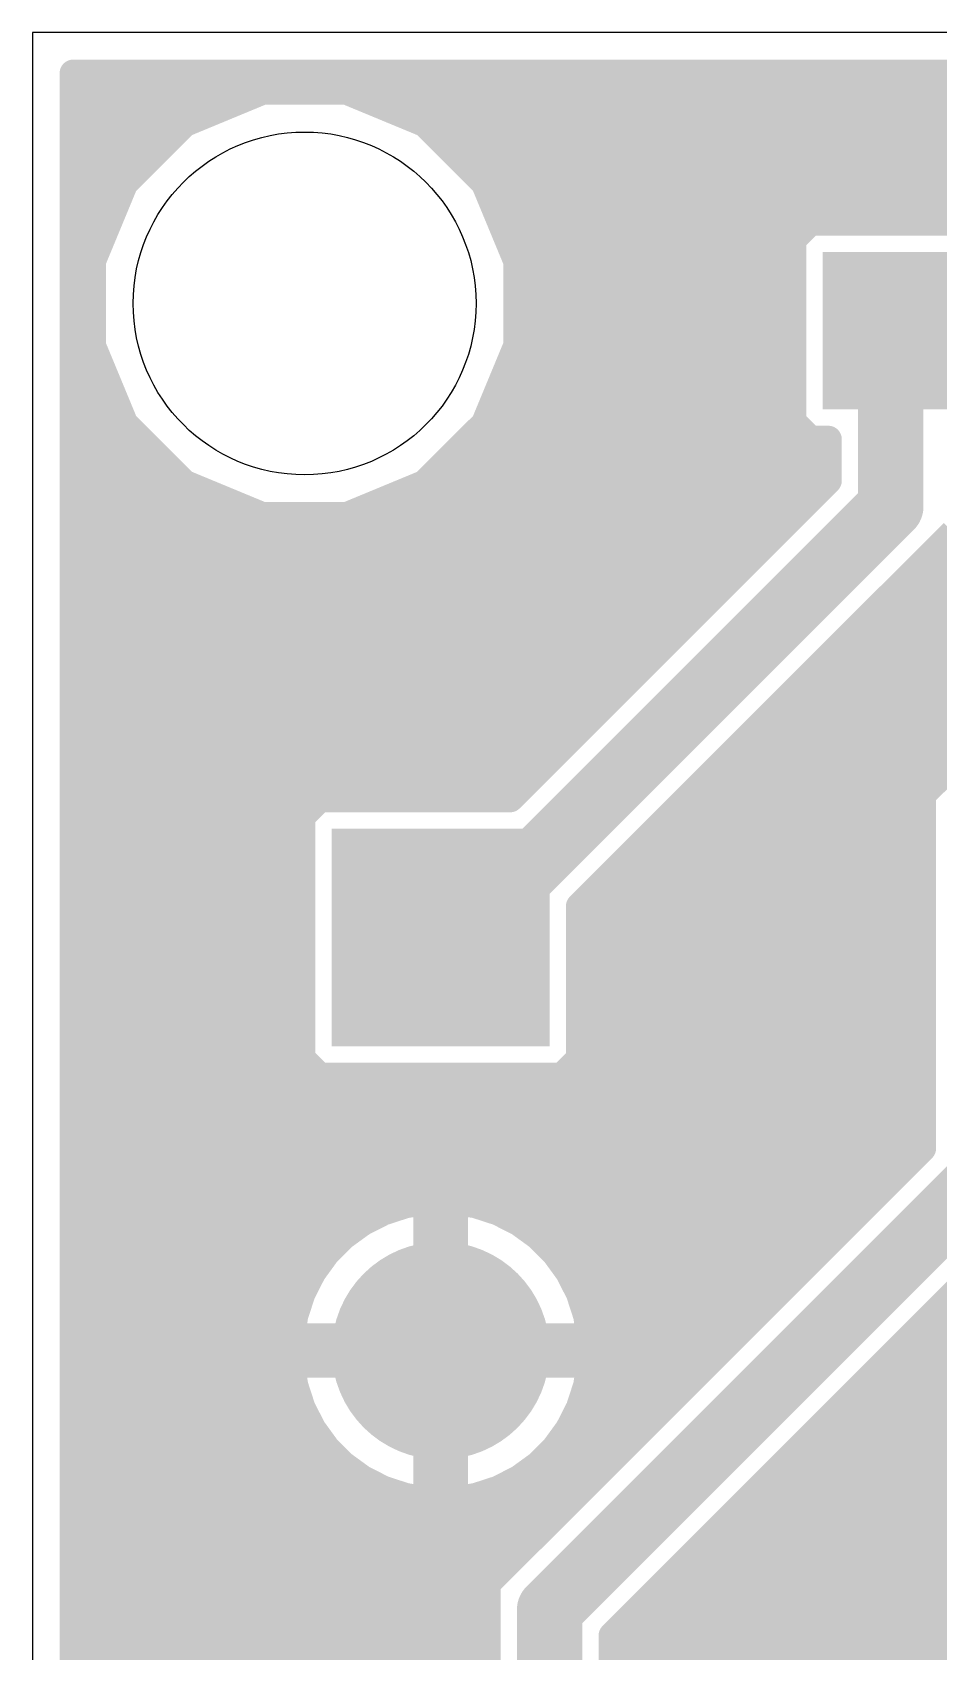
# Model space of a CAD drawing. Extents: x 0 to 38, y 0 to 44.4.
# Drawn here: x 0 to 8.46, y 29.33 to 44.44 of the extents above; entities that cross this region are included whole.
import ezdxf

# ---------------------------------------------------------------- set-up
doc = ezdxf.new("R2010")
doc.units = 0
for name, color, linetype in [('1', 22, 'CONTINUOUS'), ('17', 82, 'CONTINUOUS'), ('20', 7, 'CONTINUOUS')]:
    doc.layers.add(name, color=color, linetype=linetype)

# ---------------------------------------------------------------- blocks, each defined once
blk = doc.blocks.new('RECT')
blk.add_solid([(-0.5, -0.5), (0.5, -0.5), (-0.5, 0.5), (0.5, 0.5)])
blk = doc.blocks.new('SQUAREP')
blk.add_solid([(-0.5, -0.5), (0.5, -0.5), (-0.5, 0.5), (0.5, 0.5)])
blk = doc.blocks.new('ROUNDP')
at = {"const_width": 0.5}
blk.add_lwpolyline([(0, -0.25, 1), (0, 0.25, 1), (0, -0.25)], format="xyb", dxfattribs=at)

msp = doc.modelspace()

# ---------------------------------------------------------------- linework, layer by layer
at = {"layer": '1'}
for points, const_width in [([(0.381, 0.381), (0.381, 44.059)], 0.254), ([(0.381, 44.059), (37.643, 44.059)], 0.254), ([(0.381, 43.942), (29.2417, 43.942)], 0.254), ([(2.146, 43.891), (1.4179, 43.5894)], 0.254), ([(2.934, 43.891), (2.146, 43.891)], 0.254), ([(3.6621, 43.5894), (2.934, 43.891)], 0.254), ([(0.381, 43.688), (1.6559, 43.688)], 0.254), ([(1.4179, 43.5894), (0.8606, 43.0321)], 0.254), ([(3.4241, 43.688), (28.9557, 43.688)], 0.254), ([(4.2194, 43.0321), (3.6621, 43.5894)], 0.254), ([(0.381, 43.434), (1.2624, 43.434)], 0.254), ([(3.8176, 43.434), (14.9419, 43.434)], 0.254), ([(0.381, 43.18), (1.0084, 43.18)], 0.254), ([(4.0716, 43.18), (14.9386, 43.18)], 0.254), ([(0.8606, 43.0321), (0.559, 42.304)], 0.254), ([(4.521, 42.304), (4.2194, 43.0321)], 0.254), ([(0.381, 42.926), (0.8166, 42.926)], 0.254), ([(4.2634, 42.926), (14.9386, 42.926)], 0.254), ([(0.381, 42.672), (0.7114, 42.672)], 0.254), ([(4.3686, 42.672), (14.9386, 42.672)], 0.254), ([(7.2593, 42.6704), (7.0956, 42.5067)], 0.254), ([(8.7607, 42.6704), (7.2593, 42.6704)], 0.254), ([(7.0956, 42.5067), (7.0956, 40.8053)], 0.254), ([(0.381, 42.418), (0.6062, 42.418)], 0.254), ([(4.4738, 42.418), (7.0956, 42.418)], 0.254), ([(0.559, 42.304), (0.559, 41.516)], 0.254), ([(4.521, 41.516), (4.521, 42.304)], 0.254), ([(0.381, 42.164), (0.559, 42.164)], 0.254), ([(4.521, 42.164), (7.0956, 42.164)], 0.254), ([(0.381, 41.91), (0.559, 41.91)], 0.254), ([(4.521, 41.91), (7.0956, 41.91)], 0.254), ([(8.01, 41.656), (8.01, 40.014)], 0.6096), ([(0.381, 41.656), (0.559, 41.656)], 0.254), ([(4.521, 41.656), (7.0956, 41.656)], 0.254), ([(0.559, 41.516), (0.8606, 40.7879)], 0.254), ([(4.2194, 40.7879), (4.521, 41.516)], 0.254), ([(0.381, 41.402), (0.6062, 41.402)], 0.254), ([(4.4738, 41.402), (7.0956, 41.402)], 0.254), ([(0.381, 41.148), (0.7114, 41.148)], 0.254), ([(4.3686, 41.148), (7.0956, 41.148)], 0.254), ([(0.381, 40.894), (0.8166, 40.894)], 0.254), ([(4.2634, 40.894), (7.0956, 40.894)], 0.254), ([(0.8606, 40.7879), (1.4179, 40.2306)], 0.254), ([(3.6621, 40.2306), (4.2194, 40.7879)], 0.254), ([(7.0956, 40.8053), (7.2593, 40.6416)], 0.254), ([(0.381, 40.64), (1.0084, 40.64)], 0.254), ([(4.0716, 40.64), (7.4258, 40.64)], 0.254), ([(7.2593, 40.6416), (7.4258, 40.6416)], 0.254), ([(7.4258, 40.6416), (7.4258, 40.256)], 0.254), ([(0.381, 40.386), (1.2624, 40.386)], 0.254), ([(3.8176, 40.386), (7.4258, 40.386)], 0.254), ([(1.4179, 40.2306), (2.146, 39.929)], 0.254), ([(2.934, 39.929), (3.6621, 40.2306)], 0.254), ([(7.4258, 40.256), (4.457, 37.2872)], 0.254), ([(0.381, 40.132), (1.6559, 40.132)], 0.254), ([(3.4241, 40.132), (7.3018, 40.132)], 0.254), ([(8.01, 40.014), (3.81, 35.814)], 0.6096), ([(2.146, 39.929), (2.934, 39.929)], 0.254), ([(0.381, 39.878), (7.0478, 39.878)], 0.254), ([(0.381, 39.624), (6.7938, 39.624)], 0.254), ([(5.1054, 36.2832), (8.5942, 39.772)], 0.254), ([(8.4462, 39.624), (9.7532, 39.624)], 0.254), ([(0.381, 39.37), (6.5398, 39.37)], 0.254), ([(8.1922, 39.37), (9.649, 39.37)], 0.254), ([(0.381, 39.116), (6.2858, 39.116)], 0.254), ([(7.9382, 39.116), (9.649, 39.116)], 0.254), ([(0.381, 38.862), (6.0318, 38.862)], 0.254), ([(7.6842, 38.862), (10.457, 38.862)], 0.254), ([(0.381, 38.608), (5.7778, 38.608)], 0.254), ([(7.4302, 38.608), (9.649, 38.608)], 0.254), ([(0.381, 38.354), (5.5238, 38.354)], 0.254), ([(7.1762, 38.354), (9.649, 38.354)], 0.254), ([(0.381, 38.1), (5.2698, 38.1)], 0.254), ([(6.9222, 38.1), (9.0798, 38.1)], 0.254), ([(0.381, 37.846), (5.0158, 37.846)], 0.254), ([(6.6682, 37.846), (8.8258, 37.846)], 0.254), ([(8.8138, 37.834), (8.3058, 37.326)], 0.254), ([(0.381, 37.592), (4.7618, 37.592)], 0.254), ([(6.4142, 37.592), (8.5718, 37.592)], 0.254), ([(0.381, 37.338), (4.5078, 37.338)], 0.254), ([(2.6783, 37.2872), (2.5146, 37.1235)], 0.254), ([(4.457, 37.2872), (2.6783, 37.2872)], 0.254), ([(6.1602, 37.338), (8.3178, 37.338)], 0.254), ([(8.3058, 37.326), (8.3058, 34.024)], 0.254), ([(0.381, 37.084), (2.5146, 37.084)], 0.254), ([(2.5146, 37.1235), (2.5146, 34.8601)], 0.254), ([(5.9062, 37.084), (8.3058, 37.084)], 0.254), ([(0.381, 36.83), (2.5146, 36.83)], 0.254), ([(5.6522, 36.83), (8.3058, 36.83)], 0.254), ([(0.381, 36.576), (2.5146, 36.576)], 0.254), ([(5.3982, 36.576), (8.3058, 36.576)], 0.254), ([(0.381, 36.322), (2.5146, 36.322)], 0.254), ([(5.1442, 36.322), (8.3058, 36.322)], 0.254), ([(5.1054, 34.8601), (5.1054, 36.2832)], 0.254), ([(0.381, 36.068), (2.5146, 36.068)], 0.254), ([(5.1054, 36.068), (8.3058, 36.068)], 0.254), ([(0.381, 35.814), (2.5146, 35.814)], 0.254), ([(5.1054, 35.814), (8.3058, 35.814)], 0.254), ([(0.381, 35.56), (2.5146, 35.56)], 0.254), ([(5.1054, 35.56), (8.3058, 35.56)], 0.254), ([(0.381, 35.306), (2.5146, 35.306)], 0.254), ([(5.1054, 35.306), (8.3058, 35.306)], 0.254), ([(0.381, 35.052), (2.5146, 35.052)], 0.254), ([(5.1054, 35.052), (8.3058, 35.052)], 0.254), ([(0.381, 34.798), (2.5767, 34.798)], 0.254), ([(2.5146, 34.8601), (2.6783, 34.6964)], 0.254), ([(4.9417, 34.6964), (5.1054, 34.8601)], 0.254), ([(5.0433, 34.798), (8.3058, 34.798)], 0.254), ([(2.6783, 34.6964), (4.9417, 34.6964)], 0.254), ([(0.381, 34.544), (8.3058, 34.544)], 0.254), ([(0.381, 34.29), (8.3058, 34.29)], 0.254), ([(0.381, 34.036), (8.3058, 34.036)], 0.254), ([(8.3058, 34.024), (4.2418, 29.96)], 0.254), ([(4.826, 29.718), (8.89, 33.782)], 0.6096), ([(0.381, 33.782), (8.0638, 33.782)], 0.254), ([(0.381, 33.528), (3.6673, 33.528)], 0.254), ([(3.2737, 33.4308), (3.0778, 33.331)], 0.254), ([(3.4829, 33.4988), (3.2737, 33.4308)], 0.254), ([(3.683, 33.5305), (3.4829, 33.4988)], 0.254), ([(3.683, 32.2632), (3.683, 33.5305)], 0.254), ([(3.683, 33.528), (3.937, 33.528)], 0.254), ([(4.1371, 33.4988), (3.937, 33.5305)], 0.254), ([(3.937, 33.5305), (3.937, 32.2632)], 0.254), ([(3.9527, 33.528), (7.8098, 33.528)], 0.254), ([(4.3463, 33.4308), (4.1371, 33.4988)], 0.254), ([(4.5422, 33.331), (4.3463, 33.4308)], 0.254), ([(0.381, 33.274), (2.9993, 33.274)], 0.254), ([(3.0778, 33.331), (2.8999, 33.2018)], 0.254), ([(3.683, 33.274), (3.937, 33.274)], 0.254), ([(4.7201, 33.2018), (4.5422, 33.331)], 0.254), ([(4.6207, 33.274), (7.5558, 33.274)], 0.254), ([(2.8999, 33.2018), (2.7444, 33.0463)], 0.254), ([(4.8756, 33.0463), (4.7201, 33.2018)], 0.254), ([(5.4102, 29.476), (9.132, 33.1978)], 0.254), ([(0.381, 33.02), (2.7253, 33.02)], 0.254), ([(2.7444, 33.0463), (2.6152, 32.8684)], 0.254), ([(3.683, 33.02), (3.937, 33.02)], 0.254), ([(5.0048, 32.8684), (4.8756, 33.0463)], 0.254), ([(4.8947, 33.02), (7.3018, 33.02)], 0.254), ([(2.6152, 32.8684), (2.5154, 32.6725)], 0.254), ([(5.1046, 32.6725), (5.0048, 32.8684)], 0.254), ([(0.381, 32.766), (2.563, 32.766)], 0.254), ([(2.5154, 32.6725), (2.4474, 32.4633)], 0.254), ([(3.683, 32.766), (3.937, 32.766)], 0.254), ([(5.057, 32.766), (7.0478, 32.766)], 0.254), ([(5.1726, 32.4633), (5.1046, 32.6725)], 0.254), ([(0.381, 32.512), (2.4632, 32.512)], 0.254), ([(2.4474, 32.4633), (2.4157, 32.2632)], 0.254), ([(3.683, 32.512), (3.937, 32.512)], 0.254), ([(5.1568, 32.512), (6.7938, 32.512)], 0.254), ([(5.2043, 32.2632), (5.1726, 32.4633)], 0.254), ([(8.4462, 32.512), (16.133, 32.512)], 0.254), ([(0.381, 32.258), (3.683, 32.258)], 0.254), ([(2.4157, 32.2632), (3.683, 32.2632)], 0.254), ([(3.937, 32.2632), (3.683, 32.2632)], 0.254), ([(3.683, 32.2632), (3.683, 32.0092)], 0.254), ([(3.937, 32.0092), (3.937, 32.2632)], 0.254), ([(3.937, 32.2632), (5.2043, 32.2632)], 0.254), ([(3.937, 32.258), (6.5398, 32.258)], 0.254), ([(8.1922, 32.258), (15.375, 32.258)], 0.254), ([(0.381, 32.004), (2.4165, 32.004)], 0.254), ([(3.683, 32.0092), (2.4157, 32.0092)], 0.254), ([(2.4157, 32.0092), (2.4474, 31.8091)], 0.254), ([(3.683, 30.7419), (3.683, 32.0092)], 0.254), ([(3.683, 32.0092), (3.937, 32.0092)], 0.254), ([(3.683, 32.004), (3.937, 32.004)], 0.254), ([(3.937, 32.0092), (3.937, 30.7419)], 0.254), ([(5.2043, 32.0092), (3.937, 32.0092)], 0.254), ([(5.1726, 31.8091), (5.2043, 32.0092)], 0.254), ([(5.2035, 32.004), (6.2858, 32.004)], 0.254), ([(7.9382, 32.004), (12.4859, 32.004)], 0.254), ([(2.4474, 31.8091), (2.5154, 31.5999)], 0.254), ([(5.1046, 31.5999), (5.1726, 31.8091)], 0.254), ([(0.381, 31.75), (2.4666, 31.75)], 0.254), ([(3.683, 31.75), (3.937, 31.75)], 0.254), ([(5.1534, 31.75), (6.0318, 31.75)], 0.254), ([(7.6842, 31.75), (12.3793, 31.75)], 0.254), ([(0.381, 31.496), (2.5683, 31.496)], 0.254), ([(2.5154, 31.5999), (2.6152, 31.404)], 0.254), ([(3.683, 31.496), (3.937, 31.496)], 0.254), ([(5.0048, 31.404), (5.1046, 31.5999)], 0.254), ([(5.0517, 31.496), (5.7778, 31.496)], 0.254), ([(7.4302, 31.496), (12.1253, 31.496)], 0.254), ([(2.6152, 31.404), (2.7444, 31.2261)], 0.254), ([(4.8756, 31.2261), (5.0048, 31.404)], 0.254), ([(0.381, 31.242), (2.7329, 31.242)], 0.254), ([(2.7444, 31.2261), (2.8999, 31.0706)], 0.254), ([(3.683, 31.242), (3.937, 31.242)], 0.254), ([(4.7201, 31.0706), (4.8756, 31.2261)], 0.254), ([(4.8871, 31.242), (5.5238, 31.242)], 0.254), ([(7.1762, 31.242), (12.0396, 31.242)], 0.254), ([(2.8999, 31.0706), (3.0778, 30.9414)], 0.254), ([(4.5422, 30.9414), (4.7201, 31.0706)], 0.254), ([(0.381, 30.988), (3.0136, 30.988)], 0.254), ([(3.0778, 30.9414), (3.2737, 30.8416)], 0.254), ([(3.683, 30.988), (3.937, 30.988)], 0.254), ([(4.3463, 30.8416), (4.5422, 30.9414)], 0.254), ([(4.6064, 30.988), (5.2698, 30.988)], 0.254), ([(6.9222, 30.988), (12.0396, 30.988)], 0.254), ([(0.381, 30.734), (5.0158, 30.734)], 0.254), ([(3.2737, 30.8416), (3.4829, 30.7736)], 0.254), ([(3.4829, 30.7736), (3.683, 30.7419)], 0.254), ([(3.937, 30.7419), (4.1371, 30.7736)], 0.254), ([(4.1371, 30.7736), (4.3463, 30.8416)], 0.254), ([(6.6682, 30.734), (12.0396, 30.734)], 0.254), ([(0.381, 30.48), (4.7618, 30.48)], 0.254), ([(6.4142, 30.48), (12.0396, 30.48)], 0.254), ([(0.381, 30.226), (4.5078, 30.226)], 0.254), ([(6.1602, 30.226), (12.0396, 30.226)], 0.254), ([(0.381, 29.972), (4.2538, 29.972)], 0.254), ([(4.2418, 29.96), (4.2418, 28.2557)], 0.254), ([(5.9062, 29.972), (9.4846, 29.972)], 0.254), ([(4.826, 27.178), (4.826, 29.718)], 0.6096), ([(0.381, 29.718), (4.2418, 29.718)], 0.254), ([(5.6522, 29.718), (9.4846, 29.718)], 0.254), ([(0.381, 29.464), (4.2418, 29.464)], 0.254), ([(5.4102, 28.2557), (5.4102, 29.476)], 0.254), ([(5.4102, 29.464), (9.4846, 29.464)], 0.254), ([(0.381, 29.21), (4.2418, 29.21)], 0.254), ([(5.4102, 29.21), (9.4846, 29.21)], 0.254)]:
    msp.add_lwpolyline(points, dxfattribs=dict(at, const_width=const_width))
for points, const_width in [([(0.4445, 44.059, 1), (0.3175, 44.059)], 0.127), ([(0.381, 44.1225, 1), (0.381, 43.9955)], 0.127), ([(0.381, 44.0055, 1), (0.381, 43.8785)], 0.127), ([(2.146, 43.9545, 1), (2.146, 43.8275)], 0.127), ([(2.1703, 43.8323, 1), (2.1217, 43.9497)], 0.127), ([(2.9583, 43.9497, 1), (2.9097, 43.8323)], 0.127), ([(2.934, 43.8275, 1), (2.934, 43.9545)], 0.127), ([(0.381, 43.7515, 1), (0.381, 43.6245)], 0.127), ([(1.3936, 43.6481, 1), (1.4422, 43.5307)], 0.127), ([(1.4628, 43.5445, 1), (1.373, 43.6343)], 0.127), ([(1.6559, 43.6245, 1), (1.6559, 43.7515)], 0.127), ([(3.4241, 43.7515, 1), (3.4241, 43.6245)], 0.127), ([(3.707, 43.6343, 1), (3.6172, 43.5445)], 0.127), ([(3.6378, 43.5307, 1), (3.6864, 43.6481)], 0.127), ([(0.381, 43.4975, 1), (0.381, 43.3705)], 0.127), ([(1.2624, 43.3705, 1), (1.2624, 43.4975)], 0.127), ([(3.8176, 43.4975, 1), (3.8176, 43.3705)], 0.127), ([(0.381, 43.2435, 1), (0.381, 43.1165)], 0.127), ([(1.0084, 43.1165, 1), (1.0084, 43.2435)], 0.127), ([(4.0716, 43.2435, 1), (4.0716, 43.1165)], 0.127), ([(0.8157, 43.077, 1), (0.9055, 42.9872)], 0.127), ([(0.9193, 43.0078, 1), (0.8019, 43.0564)], 0.127), ([(4.2781, 43.0564, 1), (4.1607, 43.0078)], 0.127), ([(4.1745, 42.9872, 1), (4.2643, 43.077)], 0.127), ([(0.381, 42.9895, 1), (0.381, 42.8625)], 0.127), ([(0.8166, 42.8625, 1), (0.8166, 42.9895)], 0.127), ([(4.2634, 42.9895, 1), (4.2634, 42.8625)], 0.127), ([(0.381, 42.7355, 1), (0.381, 42.6085)], 0.127), ([(0.7114, 42.6085, 1), (0.7114, 42.7355)], 0.127), ([(4.3686, 42.7355, 1), (4.3686, 42.6085)], 0.127), ([(7.2593, 42.7339, 1), (7.2593, 42.6069)], 0.127), ([(7.3042, 42.6255, 1), (7.2144, 42.7153)], 0.127), ([(7.1591, 42.5067, 1), (7.0321, 42.5067)], 0.127), ([(0.381, 42.4815, 1), (0.381, 42.3545)], 0.127), ([(0.6062, 42.3545, 1), (0.6062, 42.4815)], 0.127), ([(4.4738, 42.4815, 1), (4.4738, 42.3545)], 0.127), ([(7.0507, 42.5516, 1), (7.1405, 42.4618)], 0.127), ([(7.0956, 42.3545, 1), (7.0956, 42.4815)], 0.127), ([(0.6225, 42.304, 1), (0.4955, 42.304)], 0.127), ([(0.5003, 42.3283, 1), (0.6177, 42.2797)], 0.127), ([(4.5845, 42.304, 1), (4.4575, 42.304)], 0.127), ([(4.4623, 42.2797, 1), (4.5797, 42.3283)], 0.127), ([(0.381, 42.2275, 1), (0.381, 42.1005)], 0.127), ([(0.559, 42.1005, 1), (0.559, 42.2275)], 0.127), ([(4.521, 42.2275, 1), (4.521, 42.1005)], 0.127), ([(7.0956, 42.1005, 1), (7.0956, 42.2275)], 0.127), ([(0.381, 41.9735, 1), (0.381, 41.8465)], 0.127), ([(0.559, 41.8465, 1), (0.559, 41.9735)], 0.127), ([(4.521, 41.9735, 1), (4.521, 41.8465)], 0.127), ([(7.0956, 41.8465, 1), (7.0956, 41.9735)], 0.127), ([(8.1624, 41.656, 1), (7.8576, 41.656)], 0.3048), ([(0.381, 41.7195, 1), (0.381, 41.5925)], 0.127), ([(0.559, 41.5925, 1), (0.559, 41.7195)], 0.127), ([(4.521, 41.7195, 1), (4.521, 41.5925)], 0.127), ([(7.0956, 41.5925, 1), (7.0956, 41.7195)], 0.127), ([(0.6177, 41.5403, 1), (0.5003, 41.4917)], 0.127), ([(0.4955, 41.516, 1), (0.6225, 41.516)], 0.127), ([(4.4575, 41.516, 1), (4.5845, 41.516)], 0.127), ([(4.5797, 41.4917, 1), (4.4623, 41.5403)], 0.127), ([(0.381, 41.4655, 1), (0.381, 41.3385)], 0.127), ([(0.6062, 41.3385, 1), (0.6062, 41.4655)], 0.127), ([(4.4738, 41.4655, 1), (4.4738, 41.3385)], 0.127), ([(7.0956, 41.3385, 1), (7.0956, 41.4655)], 0.127), ([(0.381, 41.2115, 1), (0.381, 41.0845)], 0.127), ([(0.7114, 41.0845, 1), (0.7114, 41.2115)], 0.127), ([(4.3686, 41.2115, 1), (4.3686, 41.0845)], 0.127), ([(7.0956, 41.0845, 1), (7.0956, 41.2115)], 0.127), ([(0.381, 40.9575, 1), (0.381, 40.8305)], 0.127), ([(0.8166, 40.8305, 1), (0.8166, 40.9575)], 0.127), ([(4.2634, 40.9575, 1), (4.2634, 40.8305)], 0.127), ([(7.0956, 40.8305, 1), (7.0956, 40.9575)], 0.127), ([(0.9055, 40.8328, 1), (0.8157, 40.743)], 0.127), ([(0.8019, 40.7636, 1), (0.9193, 40.8122)], 0.127), ([(4.1607, 40.8122, 1), (4.2781, 40.7636)], 0.127), ([(4.2643, 40.743, 1), (4.1745, 40.8328)], 0.127), ([(7.1405, 40.8502, 1), (7.0507, 40.7604)], 0.127), ([(7.0321, 40.8053, 1), (7.1591, 40.8053)], 0.127), ([(0.381, 40.7035, 1), (0.381, 40.5765)], 0.127), ([(1.0084, 40.5765, 1), (1.0084, 40.7035)], 0.127), ([(4.0716, 40.7035, 1), (4.0716, 40.5765)], 0.127), ([(7.2593, 40.7051, 1), (7.2593, 40.5781)], 0.127), ([(7.2144, 40.5967, 1), (7.3042, 40.6865)], 0.127), ([(7.4893, 40.6416, 1), (7.3623, 40.6416)], 0.127), ([(7.4258, 40.5781, 1), (7.4258, 40.7051)], 0.127), ([(7.4258, 40.5765, 1), (7.4258, 40.7035)], 0.127), ([(0.381, 40.4495, 1), (0.381, 40.3225)], 0.127), ([(1.2624, 40.3225, 1), (1.2624, 40.4495)], 0.127), ([(3.8176, 40.4495, 1), (3.8176, 40.3225)], 0.127), ([(7.4258, 40.3225, 1), (7.4258, 40.4495)], 0.127), ([(1.4422, 40.2893, 1), (1.3936, 40.1719)], 0.127), ([(3.6864, 40.1719, 1), (3.6378, 40.2893)], 0.127), ([(7.4707, 40.2111, 1), (7.3809, 40.3009)], 0.127), ([(0.381, 40.1955, 1), (0.381, 40.0685)], 0.127), ([(1.373, 40.1857, 1), (1.4628, 40.2755)], 0.127), ([(1.6559, 40.0685, 1), (1.6559, 40.1955)], 0.127), ([(3.4241, 40.1955, 1), (3.4241, 40.0685)], 0.127), ([(3.6172, 40.2755, 1), (3.707, 40.1857)], 0.127), ([(7.3018, 40.0685, 1), (7.3018, 40.1955)], 0.127), ([(7.3623, 40.256, 1), (7.4893, 40.256)], 0.127), ([(8.1178, 39.9062, 1), (7.9022, 40.1218)], 0.3048), ([(2.146, 39.9925, 1), (2.146, 39.8655)], 0.127), ([(2.1217, 39.8703, 1), (2.1703, 39.9877)], 0.127), ([(2.9097, 39.9877, 1), (2.9583, 39.8703)], 0.127), ([(2.934, 39.8655, 1), (2.934, 39.9925)], 0.127), ([(7.8576, 40.014, 1), (8.1624, 40.014)], 0.3048), ([(0.381, 39.9415, 1), (0.381, 39.8145)], 0.127), ([(7.0478, 39.8145, 1), (7.0478, 39.9415)], 0.127), ([(0.381, 39.6875, 1), (0.381, 39.5605)], 0.127), ([(6.7938, 39.5605, 1), (6.7938, 39.6875)], 0.127), ([(8.4462, 39.6875, 1), (8.4462, 39.5605)], 0.127), ([(0.381, 39.4335, 1), (0.381, 39.3065)], 0.127), ([(6.5398, 39.3065, 1), (6.5398, 39.4335)], 0.127), ([(8.1922, 39.4335, 1), (8.1922, 39.3065)], 0.127), ([(0.381, 39.1795, 1), (0.381, 39.0525)], 0.127), ([(6.2858, 39.0525, 1), (6.2858, 39.1795)], 0.127), ([(7.9382, 39.1795, 1), (7.9382, 39.0525)], 0.127), ([(0.381, 38.9255, 1), (0.381, 38.7985)], 0.127), ([(6.0318, 38.7985, 1), (6.0318, 38.9255)], 0.127), ([(7.6842, 38.9255, 1), (7.6842, 38.7985)], 0.127), ([(0.381, 38.6715, 1), (0.381, 38.5445)], 0.127), ([(5.7778, 38.5445, 1), (5.7778, 38.6715)], 0.127), ([(7.4302, 38.6715, 1), (7.4302, 38.5445)], 0.127), ([(0.381, 38.4175, 1), (0.381, 38.2905)], 0.127), ([(5.5238, 38.2905, 1), (5.5238, 38.4175)], 0.127), ([(7.1762, 38.4175, 1), (7.1762, 38.2905)], 0.127), ([(0.381, 38.1635, 1), (0.381, 38.0365)], 0.127), ([(5.2698, 38.0365, 1), (5.2698, 38.1635)], 0.127), ([(6.9222, 38.1635, 1), (6.9222, 38.0365)], 0.127), ([(0.381, 37.9095, 1), (0.381, 37.7825)], 0.127), ([(5.0158, 37.7825, 1), (5.0158, 37.9095)], 0.127), ([(6.6682, 37.9095, 1), (6.6682, 37.7825)], 0.127), ([(0.381, 37.6555, 1), (0.381, 37.5285)], 0.127), ([(4.7618, 37.5285, 1), (4.7618, 37.6555)], 0.127), ([(6.4142, 37.6555, 1), (6.4142, 37.5285)], 0.127), ([(0.381, 37.4015, 1), (0.381, 37.2745)], 0.127), ([(2.6783, 37.3507, 1), (2.6783, 37.2237)], 0.127), ([(2.7232, 37.2423, 1), (2.6334, 37.3321)], 0.127), ([(4.4121, 37.3321, 1), (4.5019, 37.2423)], 0.127), ([(4.457, 37.2237, 1), (4.457, 37.3507)], 0.127), ([(4.5078, 37.2745, 1), (4.5078, 37.4015)], 0.127), ([(6.1602, 37.4015, 1), (6.1602, 37.2745)], 0.127), ([(8.3693, 37.326, 1), (8.2423, 37.326)], 0.127), ([(8.2609, 37.3709, 1), (8.3507, 37.2811)], 0.127), ([(8.3178, 37.2745, 1), (8.3178, 37.4015)], 0.127), ([(0.381, 37.1475, 1), (0.381, 37.0205)], 0.127), ([(2.5781, 37.1235, 1), (2.4511, 37.1235)], 0.127), ([(2.4697, 37.1684, 1), (2.5595, 37.0786)], 0.127), ([(2.5146, 37.0205, 1), (2.5146, 37.1475)], 0.127), ([(5.9062, 37.1475, 1), (5.9062, 37.0205)], 0.127), ([(8.3058, 37.0205, 1), (8.3058, 37.1475)], 0.127), ([(0.381, 36.8935, 1), (0.381, 36.7665)], 0.127), ([(2.5146, 36.7665, 1), (2.5146, 36.8935)], 0.127), ([(5.6522, 36.8935, 1), (5.6522, 36.7665)], 0.127), ([(8.3058, 36.7665, 1), (8.3058, 36.8935)], 0.127), ([(0.381, 36.6395, 1), (0.381, 36.5125)], 0.127), ([(2.5146, 36.5125, 1), (2.5146, 36.6395)], 0.127), ([(5.3982, 36.6395, 1), (5.3982, 36.5125)], 0.127), ([(8.3058, 36.5125, 1), (8.3058, 36.6395)], 0.127), ([(0.381, 36.3855, 1), (0.381, 36.2585)], 0.127), ([(2.5146, 36.2585, 1), (2.5146, 36.3855)], 0.127), ([(5.1442, 36.3855, 1), (5.1442, 36.2585)], 0.127), ([(8.3058, 36.2585, 1), (8.3058, 36.3855)], 0.127), ([(5.1689, 36.2832, 1), (5.0419, 36.2832)], 0.127), ([(5.0605, 36.3281, 1), (5.1503, 36.2383)], 0.127), ([(0.381, 36.1315, 1), (0.381, 36.0045)], 0.127), ([(2.5146, 36.0045, 1), (2.5146, 36.1315)], 0.127), ([(5.1054, 36.1315, 1), (5.1054, 36.0045)], 0.127), ([(8.3058, 36.0045, 1), (8.3058, 36.1315)], 0.127), ([(3.7022, 35.9218, 1), (3.9178, 35.7062)], 0.3048), ([(0.381, 35.8775, 1), (0.381, 35.7505)], 0.127), ([(2.5146, 35.7505, 1), (2.5146, 35.8775)], 0.127), ([(5.1054, 35.8775, 1), (5.1054, 35.7505)], 0.127), ([(8.3058, 35.7505, 1), (8.3058, 35.8775)], 0.127), ([(0.381, 35.6235, 1), (0.381, 35.4965)], 0.127), ([(2.5146, 35.4965, 1), (2.5146, 35.6235)], 0.127), ([(5.1054, 35.6235, 1), (5.1054, 35.4965)], 0.127), ([(8.3058, 35.4965, 1), (8.3058, 35.6235)], 0.127), ([(0.381, 35.3695, 1), (0.381, 35.2425)], 0.127), ([(2.5146, 35.2425, 1), (2.5146, 35.3695)], 0.127), ([(5.1054, 35.3695, 1), (5.1054, 35.2425)], 0.127), ([(8.3058, 35.2425, 1), (8.3058, 35.3695)], 0.127), ([(0.381, 35.1155, 1), (0.381, 34.9885)], 0.127), ([(2.5146, 34.9885, 1), (2.5146, 35.1155)], 0.127), ([(5.1054, 35.1155, 1), (5.1054, 34.9885)], 0.127), ([(8.3058, 34.9885, 1), (8.3058, 35.1155)], 0.127), ([(0.381, 34.8615, 1), (0.381, 34.7345)], 0.127), ([(2.5595, 34.905, 1), (2.4697, 34.8152)], 0.127), ([(2.4511, 34.8601, 1), (2.5781, 34.8601)], 0.127), ([(2.5767, 34.7345, 1), (2.5767, 34.8615)], 0.127), ([(5.0433, 34.8615, 1), (5.0433, 34.7345)], 0.127), ([(5.0419, 34.8601, 1), (5.1689, 34.8601)], 0.127), ([(5.1503, 34.8152, 1), (5.0605, 34.905)], 0.127), ([(8.3058, 34.7345, 1), (8.3058, 34.8615)], 0.127), ([(2.6783, 34.7599, 1), (2.6783, 34.6329)], 0.127), ([(2.6334, 34.6515, 1), (2.7232, 34.7413)], 0.127), ([(4.8968, 34.7413, 1), (4.9866, 34.6515)], 0.127), ([(4.9417, 34.6329, 1), (4.9417, 34.7599)], 0.127), ([(0.381, 34.6075, 1), (0.381, 34.4805)], 0.127), ([(8.3058, 34.4805, 1), (8.3058, 34.6075)], 0.127), ([(0.381, 34.3535, 1), (0.381, 34.2265)], 0.127), ([(8.3058, 34.2265, 1), (8.3058, 34.3535)], 0.127), ([(0.381, 34.0995, 1), (0.381, 33.9725)], 0.127), ([(8.3058, 33.9725, 1), (8.3058, 34.0995)], 0.127), ([(8.2423, 34.024, 1), (8.3693, 34.024)], 0.127), ([(8.3507, 33.9791, 1), (8.2609, 34.0689)], 0.127), ([(0.381, 33.8455, 1), (0.381, 33.7185)], 0.127), ([(8.0638, 33.7185, 1), (8.0638, 33.8455)], 0.127), ([(0.381, 33.5915, 1), (0.381, 33.4645)], 0.127), ([(3.2541, 33.4912, 1), (3.2934, 33.3705)], 0.127), ([(3.3026, 33.3743, 1), (3.2449, 33.4874)], 0.127), ([(3.4729, 33.5615, 1), (3.4928, 33.4361)], 0.127), ([(3.5025, 33.4384, 1), (3.4632, 33.5592)], 0.127), ([(3.7465, 33.5305, 1), (3.6195, 33.5305)], 0.127), ([(3.683, 33.5915, 1), (3.683, 33.4645)], 0.127), ([(3.6673, 33.4645, 1), (3.6673, 33.5915)], 0.127), ([(3.6929, 33.4678, 1), (3.6731, 33.5932)], 0.127), ([(3.9469, 33.5932, 1), (3.9271, 33.4678)], 0.127), ([(4.0005, 33.5305, 1), (3.8735, 33.5305)], 0.127), ([(3.9527, 33.5915, 1), (3.9527, 33.4645)], 0.127), ([(3.937, 33.4645, 1), (3.937, 33.5915)], 0.127), ([(4.1568, 33.5592, 1), (4.1175, 33.4384)], 0.127), ([(4.1272, 33.4361, 1), (4.1471, 33.5615)], 0.127), ([(4.3751, 33.4874, 1), (4.3174, 33.3743)], 0.127), ([(4.3266, 33.3705, 1), (4.3659, 33.4912)], 0.127), ([(7.8098, 33.4645, 1), (7.8098, 33.5915)], 0.127), ([(0.381, 33.3375, 1), (0.381, 33.2105)], 0.127), ([(2.9993, 33.2105, 1), (2.9993, 33.3375)], 0.127), ([(3.049, 33.3876, 1), (3.1066, 33.2744)], 0.127), ([(3.1151, 33.2796, 1), (3.0405, 33.3824)], 0.127), ([(3.683, 33.3375, 1), (3.683, 33.2105)], 0.127), ([(3.937, 33.2105, 1), (3.937, 33.3375)], 0.127), ([(4.5795, 33.3824, 1), (4.5049, 33.2796)], 0.127), ([(4.5134, 33.2744, 1), (4.571, 33.3876)], 0.127), ([(4.6207, 33.3375, 1), (4.6207, 33.2105)], 0.127), ([(7.5558, 33.2105, 1), (7.5558, 33.3375)], 0.127), ([(2.8626, 33.2531, 1), (2.9372, 33.1504)], 0.127), ([(2.9448, 33.1569, 1), (2.855, 33.2467)], 0.127), ([(4.765, 33.2467, 1), (4.6752, 33.1569)], 0.127), ([(4.6828, 33.1504, 1), (4.7574, 33.2531)], 0.127), ([(0.381, 33.0835, 1), (0.381, 32.9565)], 0.127), ([(2.6995, 33.0912, 1), (2.7893, 33.0014)], 0.127), ([(2.7958, 33.009, 1), (2.6931, 33.0836)], 0.127), ([(2.7253, 32.9565, 1), (2.7253, 33.0835)], 0.127), ([(3.683, 33.0835, 1), (3.683, 32.9565)], 0.127), ([(3.937, 32.9565, 1), (3.937, 33.0835)], 0.127), ([(4.9269, 33.0836, 1), (4.8242, 33.009)], 0.127), ([(4.8307, 33.0014, 1), (4.9205, 33.0912)], 0.127), ([(4.8947, 33.0835, 1), (4.8947, 32.9565)], 0.127), ([(7.3018, 32.9565, 1), (7.3018, 33.0835)], 0.127), ([(2.5638, 32.9057, 1), (2.6666, 32.8311)], 0.127), ([(2.6718, 32.8396, 1), (2.5586, 32.8972)], 0.127), ([(5.0614, 32.8972, 1), (4.9482, 32.8396)], 0.127), ([(4.9534, 32.8311, 1), (5.0562, 32.9057)], 0.127), ([(0.381, 32.8295, 1), (0.381, 32.7025)], 0.127), ([(2.5757, 32.6528, 1), (2.455, 32.6921)], 0.127), ([(2.563, 32.7025, 1), (2.563, 32.8295)], 0.127), ([(3.683, 32.8295, 1), (3.683, 32.7025)], 0.127), ([(3.937, 32.7025, 1), (3.937, 32.8295)], 0.127), ([(5.057, 32.8295, 1), (5.057, 32.7025)], 0.127), ([(5.165, 32.6921, 1), (5.0443, 32.6528)], 0.127), ([(7.0478, 32.7025, 1), (7.0478, 32.8295)], 0.127), ([(2.4588, 32.7013, 1), (2.5719, 32.6436)], 0.127), ([(5.0481, 32.6436, 1), (5.1612, 32.7013)], 0.127), ([(0.381, 32.5755, 1), (0.381, 32.4485)], 0.127), ([(2.387, 32.483, 1), (2.5078, 32.4437)], 0.127), ([(2.5101, 32.4534, 1), (2.3847, 32.4733)], 0.127), ([(2.4632, 32.4485, 1), (2.4632, 32.5755)], 0.127), ([(3.683, 32.5755, 1), (3.683, 32.4485)], 0.127), ([(3.937, 32.4485, 1), (3.937, 32.5755)], 0.127), ([(5.1568, 32.5755, 1), (5.1568, 32.4485)], 0.127), ([(5.2353, 32.4733, 1), (5.1099, 32.4534)], 0.127), ([(5.1122, 32.4437, 1), (5.233, 32.483)], 0.127), ([(6.7938, 32.4485, 1), (6.7938, 32.5755)], 0.127), ([(8.4462, 32.5755, 1), (8.4462, 32.4485)], 0.127), ([(0.381, 32.3215, 1), (0.381, 32.1945)], 0.127), ([(2.4157, 32.3267, 1), (2.4157, 32.1997)], 0.127), ([(3.683, 32.3267, 1), (3.683, 32.1997)], 0.127), ([(3.7465, 32.2632, 1), (3.6195, 32.2632)], 0.127), ([(3.683, 32.1997, 1), (3.683, 32.3267)], 0.127), ([(3.683, 32.1945, 1), (3.683, 32.3215)], 0.127), ([(4.0005, 32.2632, 1), (3.8735, 32.2632)], 0.127), ([(3.937, 32.3267, 1), (3.937, 32.1997)], 0.127), ([(3.937, 32.3215, 1), (3.937, 32.1945)], 0.127), ([(3.937, 32.1997, 1), (3.937, 32.3267)], 0.127), ([(5.2043, 32.1997, 1), (5.2043, 32.3267)], 0.127), ([(6.5398, 32.1945, 1), (6.5398, 32.3215)], 0.127), ([(8.1922, 32.3215, 1), (8.1922, 32.1945)], 0.127), ([(2.353, 32.2731, 1), (2.4784, 32.2533)], 0.127), ([(3.6195, 32.2632, 1), (3.7465, 32.2632)], 0.127), ([(3.8735, 32.2632, 1), (4.0005, 32.2632)], 0.127), ([(5.1416, 32.2533, 1), (5.267, 32.2731)], 0.127), ([(0.381, 32.0675, 1), (0.381, 31.9405)], 0.127), ([(2.4157, 32.0727, 1), (2.4157, 31.9457)], 0.127), ([(2.4784, 32.0191, 1), (2.353, 31.9993)], 0.127), ([(2.4165, 31.9405, 1), (2.4165, 32.0675)], 0.127), ([(3.7465, 32.0092, 1), (3.6195, 32.0092)], 0.127), ([(3.683, 32.0727, 1), (3.683, 31.9457)], 0.127), ([(3.683, 32.0675, 1), (3.683, 31.9405)], 0.127), ([(3.6195, 32.0092, 1), (3.7465, 32.0092)], 0.127), ([(3.683, 31.9457, 1), (3.683, 32.0727)], 0.127), ([(4.0005, 32.0092, 1), (3.8735, 32.0092)], 0.127), ([(3.937, 32.0727, 1), (3.937, 31.9457)], 0.127), ([(3.8735, 32.0092, 1), (4.0005, 32.0092)], 0.127), ([(3.937, 31.9457, 1), (3.937, 32.0727)], 0.127), ([(3.937, 31.9405, 1), (3.937, 32.0675)], 0.127), ([(5.2035, 32.0675, 1), (5.2035, 31.9405)], 0.127), ([(5.267, 31.9993, 1), (5.1416, 32.0191)], 0.127), ([(5.2043, 31.9457, 1), (5.2043, 32.0727)], 0.127), ([(6.2858, 31.9405, 1), (6.2858, 32.0675)], 0.127), ([(7.9382, 32.0675, 1), (7.9382, 31.9405)], 0.127), ([(2.5078, 31.8287, 1), (2.387, 31.7894)], 0.127), ([(5.233, 31.7894, 1), (5.1122, 31.8287)], 0.127), ([(0.381, 31.8135, 1), (0.381, 31.6865)], 0.127), ([(2.3847, 31.7991, 1), (2.5101, 31.819)], 0.127), ([(2.4666, 31.6865, 1), (2.4666, 31.8135)], 0.127), ([(3.683, 31.8135, 1), (3.683, 31.6865)], 0.127), ([(3.937, 31.6865, 1), (3.937, 31.8135)], 0.127), ([(5.1534, 31.8135, 1), (5.1534, 31.6865)], 0.127), ([(5.1099, 31.819, 1), (5.2353, 31.7991)], 0.127), ([(6.0318, 31.6865, 1), (6.0318, 31.8135)], 0.127), ([(7.6842, 31.8135, 1), (7.6842, 31.6865)], 0.127), ([(0.381, 31.5595, 1), (0.381, 31.4325)], 0.127), ([(2.5719, 31.6288, 1), (2.4588, 31.5711)], 0.127), ([(2.455, 31.5803, 1), (2.5757, 31.6196)], 0.127), ([(2.5683, 31.4325, 1), (2.5683, 31.5595)], 0.127), ([(3.683, 31.5595, 1), (3.683, 31.4325)], 0.127), ([(3.937, 31.4325, 1), (3.937, 31.5595)], 0.127), ([(5.0517, 31.5595, 1), (5.0517, 31.4325)], 0.127), ([(5.0443, 31.6196, 1), (5.165, 31.5803)], 0.127), ([(5.1612, 31.5711, 1), (5.0481, 31.6288)], 0.127), ([(5.7778, 31.4325, 1), (5.7778, 31.5595)], 0.127), ([(7.4302, 31.5595, 1), (7.4302, 31.4325)], 0.127), ([(2.6666, 31.4413, 1), (2.5638, 31.3667)], 0.127), ([(2.5586, 31.3752, 1), (2.6718, 31.4328)], 0.127), ([(4.9482, 31.4328, 1), (5.0614, 31.3752)], 0.127), ([(5.0562, 31.3667, 1), (4.9534, 31.4413)], 0.127), ([(0.381, 31.3055, 1), (0.381, 31.1785)], 0.127), ([(2.7893, 31.271, 1), (2.6995, 31.1812)], 0.127), ([(2.6931, 31.1888, 1), (2.7958, 31.2634)], 0.127), ([(2.7329, 31.1785, 1), (2.7329, 31.3055)], 0.127), ([(3.683, 31.3055, 1), (3.683, 31.1785)], 0.127), ([(3.937, 31.1785, 1), (3.937, 31.3055)], 0.127), ([(4.8242, 31.2634, 1), (4.9269, 31.1888)], 0.127), ([(4.8871, 31.3055, 1), (4.8871, 31.1785)], 0.127), ([(4.9205, 31.1812, 1), (4.8307, 31.271)], 0.127), ([(5.5238, 31.1785, 1), (5.5238, 31.3055)], 0.127), ([(7.1762, 31.3055, 1), (7.1762, 31.1785)], 0.127), ([(2.9372, 31.122, 1), (2.8626, 31.0193)], 0.127), ([(2.855, 31.0257, 1), (2.9448, 31.1155)], 0.127), ([(4.6752, 31.1155, 1), (4.765, 31.0257)], 0.127), ([(4.7574, 31.0193, 1), (4.6828, 31.122)], 0.127), ([(0.381, 31.0515, 1), (0.381, 30.9245)], 0.127), ([(3.0136, 30.9245, 1), (3.0136, 31.0515)], 0.127), ([(3.1066, 30.998, 1), (3.049, 30.8848)], 0.127), ([(3.0405, 30.89, 1), (3.1151, 30.9928)], 0.127), ([(3.683, 31.0515, 1), (3.683, 30.9245)], 0.127), ([(3.937, 30.9245, 1), (3.937, 31.0515)], 0.127), ([(4.5049, 30.9928, 1), (4.5795, 30.89)], 0.127), ([(4.571, 30.8848, 1), (4.5134, 30.998)], 0.127), ([(4.6064, 31.0515, 1), (4.6064, 30.9245)], 0.127), ([(5.2698, 30.9245, 1), (5.2698, 31.0515)], 0.127), ([(6.9222, 31.0515, 1), (6.9222, 30.9245)], 0.127), ([(0.381, 30.7975, 1), (0.381, 30.6705)], 0.127), ([(3.2934, 30.9019, 1), (3.2541, 30.7812)], 0.127), ([(3.2449, 30.785, 1), (3.3026, 30.8981)], 0.127), ([(3.4928, 30.8363, 1), (3.4729, 30.7109)], 0.127), ([(3.4632, 30.7132, 1), (3.5025, 30.834)], 0.127), ([(3.6731, 30.6792, 1), (3.6929, 30.8046)], 0.127), ([(3.9271, 30.8046, 1), (3.9469, 30.6792)], 0.127), ([(4.1175, 30.834, 1), (4.1568, 30.7132)], 0.127), ([(4.1471, 30.7109, 1), (4.1272, 30.8363)], 0.127), ([(4.3174, 30.8981, 1), (4.3751, 30.785)], 0.127), ([(4.3659, 30.7812, 1), (4.3266, 30.9019)], 0.127), ([(5.0158, 30.6705, 1), (5.0158, 30.7975)], 0.127), ([(6.6682, 30.7975, 1), (6.6682, 30.6705)], 0.127), ([(3.6195, 30.7419, 1), (3.7465, 30.7419)], 0.127), ([(3.8735, 30.7419, 1), (4.0005, 30.7419)], 0.127), ([(0.381, 30.5435, 1), (0.381, 30.4165)], 0.127), ([(4.7618, 30.4165, 1), (4.7618, 30.5435)], 0.127), ([(6.4142, 30.5435, 1), (6.4142, 30.4165)], 0.127), ([(0.381, 30.2895, 1), (0.381, 30.1625)], 0.127), ([(4.5078, 30.1625, 1), (4.5078, 30.2895)], 0.127), ([(6.1602, 30.2895, 1), (6.1602, 30.1625)], 0.127), ([(0.381, 30.0355, 1), (0.381, 29.9085)], 0.127), ([(4.3053, 29.96, 1), (4.1783, 29.96)], 0.127), ([(4.2538, 29.9085, 1), (4.2538, 30.0355)], 0.127), ([(5.9062, 30.0355, 1), (5.9062, 29.9085)], 0.127), ([(4.1969, 30.0049, 1), (4.2867, 29.9151)], 0.127), ([(4.7182, 29.8258, 1), (4.9338, 29.6102)], 0.3048), ([(4.9784, 29.718, 1), (4.6736, 29.718)], 0.3048), ([(0.381, 29.7815, 1), (0.381, 29.6545)], 0.127), ([(4.2418, 29.6545, 1), (4.2418, 29.7815)], 0.127), ([(5.6522, 29.7815, 1), (5.6522, 29.6545)], 0.127), ([(0.381, 29.5275, 1), (0.381, 29.4005)], 0.127), ([(4.2418, 29.4005, 1), (4.2418, 29.5275)], 0.127), ([(5.4737, 29.476, 1), (5.3467, 29.476)], 0.127), ([(5.4102, 29.5275, 1), (5.4102, 29.4005)], 0.127), ([(5.3653, 29.5209, 1), (5.4551, 29.4311)], 0.127), ([(0.381, 29.2735, 1), (0.381, 29.1465)], 0.127), ([(4.2418, 29.1465, 1), (4.2418, 29.2735)], 0.127), ([(5.4102, 29.2735, 1), (5.4102, 29.1465)], 0.127)]:
    msp.add_lwpolyline(points, format="xyb", dxfattribs=dict(at, const_width=const_width))
at = {"layer": '20'}
for p, q in [((38.024, 44.44), (0, 44.44)), ((0, 44.44), (0, 0))]:
    msp.add_line(p, q, dxfattribs=at)
msp.add_circle((2.54, 41.91), 1.6, dxfattribs=at)

# ---------------------------------------------------------------- block references
at = {"layer": '1', "xscale": 1.27, "yscale": 1.47, "rotation": 180}
msp.add_blockref('RECT', (8.01, 41.656), dxfattribs=at)
at = {"layer": '17', "xscale": 2.032, "yscale": 2.032, "rotation": 270}
for name, p in [('SQUAREP', (3.81, 35.9918)), ('ROUNDP', (3.81, 32.1362))]:
    msp.add_blockref(name, p, dxfattribs=at)

doc.saveas('drawing.dxf')
